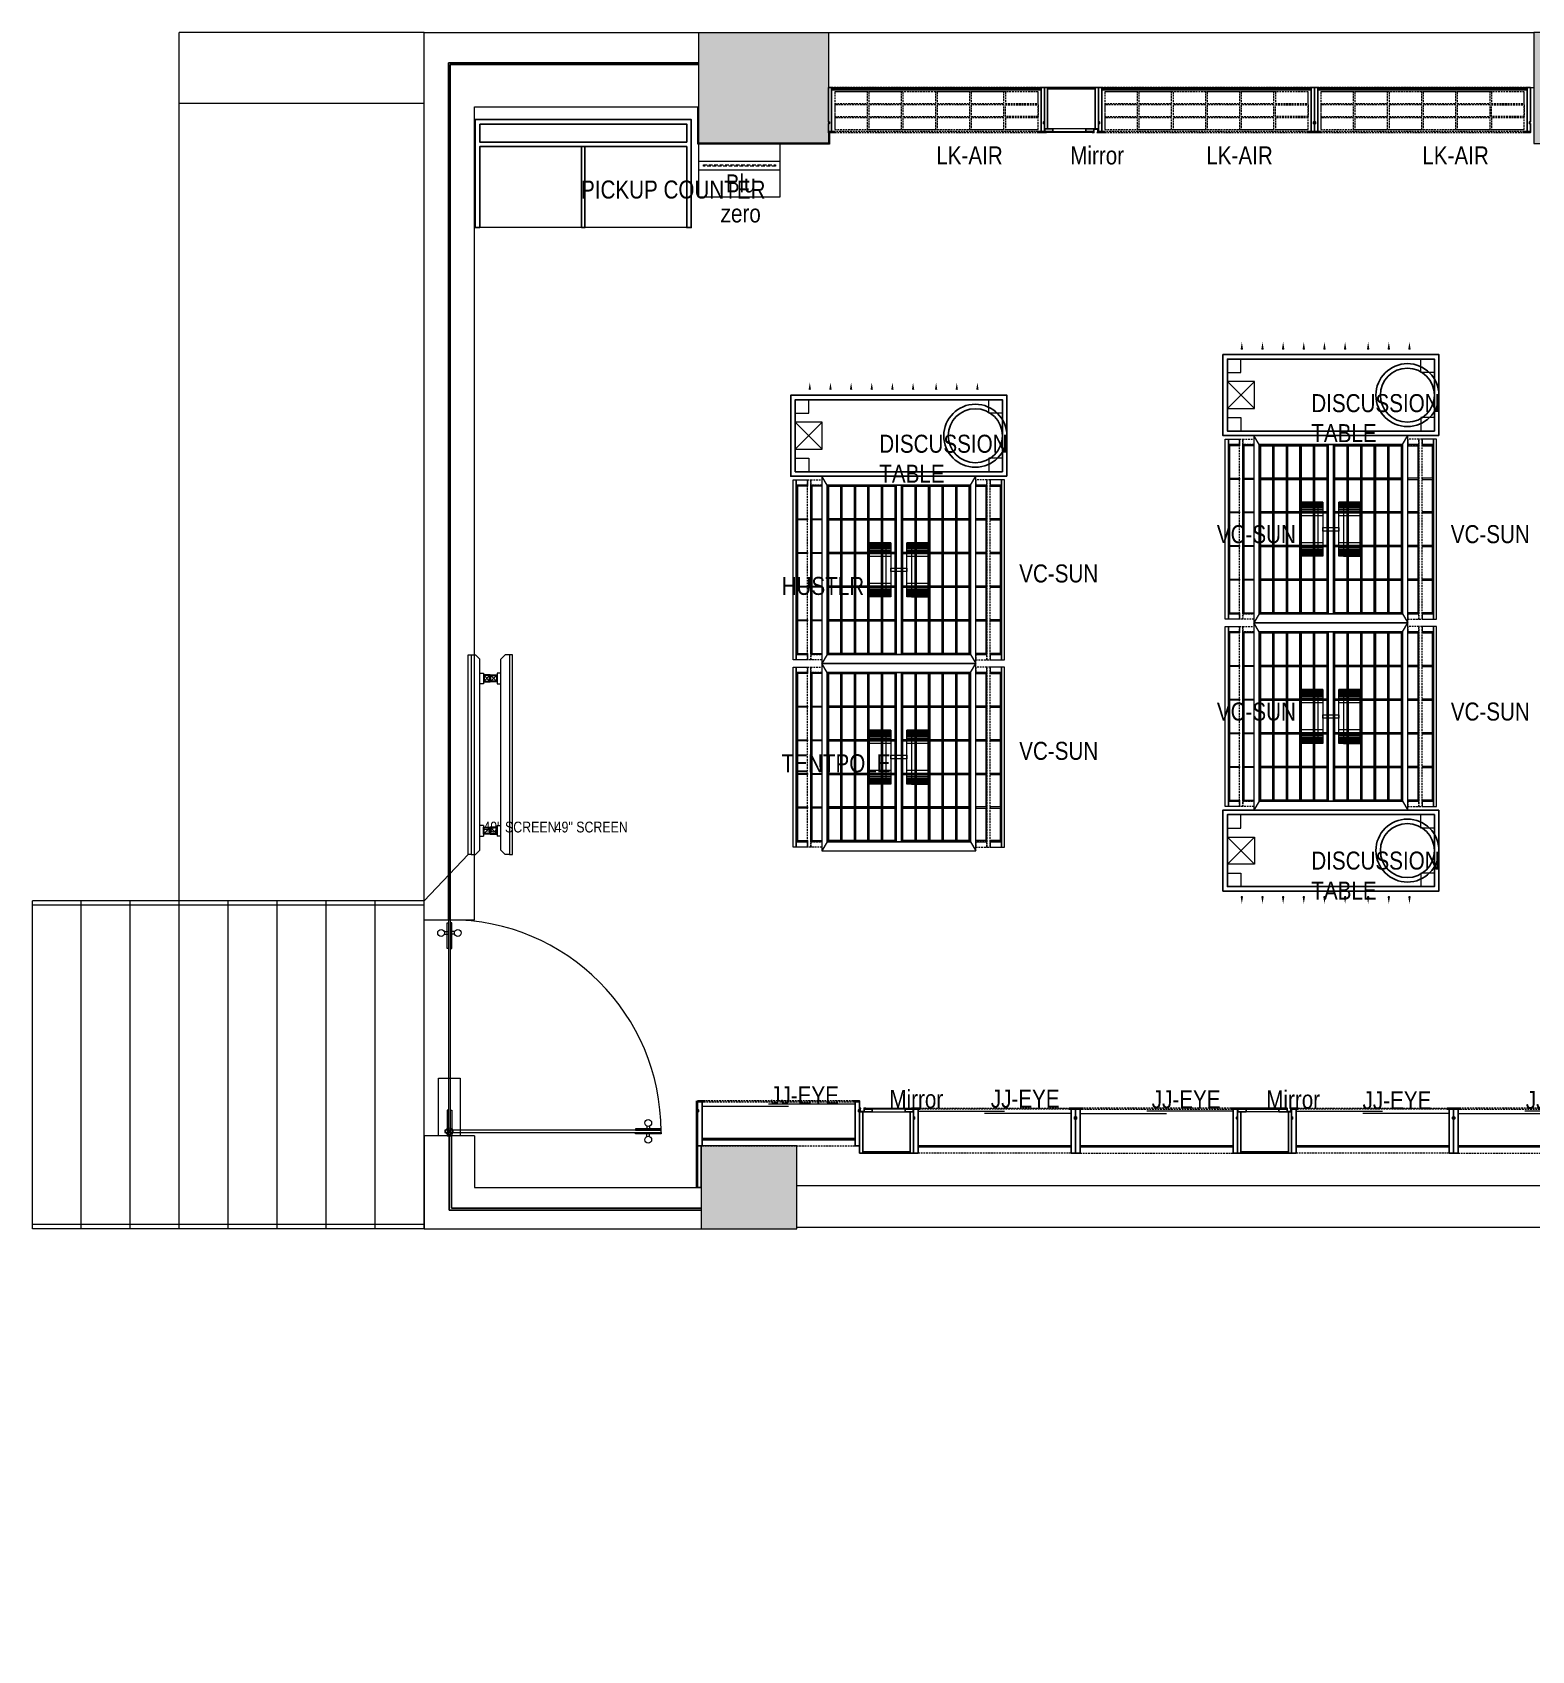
# Model space of a CAD drawing. Extents: x 4444 to 22171, y -867352 to -858363.
# Drawn here: x 4444 to 12772, y -867352 to -858363 of the extents above; entities that cross this region are included whole.
import ezdxf

# ---------------------------------------------------------------- set-up
doc = ezdxf.new("R2010")
doc.units = 0
doc.header["$LTSCALE"] = 40
doc.header["$MEASUREMENT"] = 0
for name, pattern in [('a_p6_plan_L18$0$HIDDEN', [0.375, 0.25, -0.125]), ('ACAD_ISO03W100', [30, 12, -18]), ('AUSGEZOGEN', [0]), ('D10_DASHED', [0.75, 0.5, -0.25]), ('HIDDEN2', [0.1875, 0.125, -0.0625])]:
    doc.linetypes.add(name, pattern=pattern)
for name, color, linetype, lineweight in [('A-WALL-MASY', 1, 'Continuous', 9), ('Column', 243, 'Continuous', 9), ('Column hatch', 8, 'Continuous', 9), ('dimensions', 149, 'Continuous', 5), ('door', 36, 'Continuous', 15), ('Floor-Unit', 1, 'Continuous', 13), ('Glass-FrontGlazing', 150, 'Continuous', 20), ('LENS_FURNITURE', 13, 'Continuous', 9), ('LENS_GLASS', 4, 'Continuous', 5), ('LENS_HATCH', 251, 'Continuous', 5), ('LENS_PARTITION', 21, 'Continuous', 25), ('LENS_TEXT', 31, 'HIDDEN2', 5), ('LN-DIMENSION', 252, 'Continuous', 5), ('LN-ELEVATION-1', 81, 'Continuous', 25), ('LN-ELEVATION-2', 103, 'Continuous', 20), ('LN-ELEVATION-3', 125, 'a_p6_plan_L18$0$HIDDEN', 18), ('LN-ELEVATION-4', 145, 'Continuous', 13), ('LN-ELEVATION-5', 167, 'Continuous', 5), ('Mirror', 4, 'Continuous', 15), ('Steps', 4, 'Continuous', 9), ('text', 7, 'AUSGEZOGEN', 13), ('TV', 3, 'Continuous', 18)]:
    doc.layers.add(name, color=color, linetype=linetype, lineweight=lineweight)
doc.layers.add('GLASS FACADE', color=4, linetype='Continuous')
doc.styles.get("Standard").update_dxf_attribs({"font": 'ARIALN.TTF'})

# ---------------------------------------------------------------- blocks, each defined once
blk = doc.blocks.new('*U28')
at = {"layer": 'door'}
for p, q in [((547486.2, 1778568.1), (547486.2, 1779150.2)), ((547513.7, 1779150.2), (547486.2, 1779150.2)), ((547513.7, 1779150.2), (547513.7, 1778568.1)), ((547451.8, 1778568.1), (547483.9, 1778568.1)), ((547451.8, 1778563.5), (547451.8, 1778568.1)), ((547483.9, 1778538.3), (547483.9, 1778568.1)), ((547513.7, 1778568.1), (547486.2, 1778568.1)), ((548102.7, 1778568.1), (548070.6, 1778568.1)), ((548070.6, 1778538.3), (548070.6, 1778568.1)), ((548102.7, 1778563.5), (548102.7, 1778568.1)), ((547447.3, 1778563.5), (547451.8, 1778563.5)), ((547447.3, 1778489.2), (547447.3, 1778563.5)), ((547447.3, 1778489.2), (547451.8, 1778489.2)), ((547451.8, 1778484.6), (547451.8, 1778489.2)), ((547451.8, 1778484.6), (547493.1, 1778484.6)), ((547483.9, 1778538.3), (547493.1, 1778538.3)), ((547493.1, 1778484.6), (547493.1, 1778538.3)), ((548061.4, 1778484.6), (548061.4, 1778538.3)), ((548070.6, 1778538.3), (548061.4, 1778538.3)), ((548102.7, 1778484.6), (548061.4, 1778484.6)), ((548107.3, 1778563.5), (548102.7, 1778563.5)), ((548102.7, 1778484.6), (548102.7, 1778489.2)), ((548107.3, 1778489.2), (548102.7, 1778489.2)), ((548107.3, 1778489.2), (548107.3, 1778563.5))]:
    blk.add_line(p, q, dxfattribs=at)
at = {"layer": 'door', "color": 7, "linetype": 'HIDDEN2', "extrusion": (0, 0, -1)}
blk.add_ellipse((547486.2, 1778568.1), major_axis=(582.1, 0), ratio=1, start_param=-1.570791, end_param=0.051209, dxfattribs=at)
blk = doc.blocks.new('G-Door')
at = {"layer": 'LENS_GLASS'}
for p, q in [((-47.6, 977.2), (-27.6, 977.2)), ((-47.6, 964.1), (-27.6, 964.1)), ((3, 977.2), (-17.1, 977.2)), ((3, 964.1), (-17.1, 964.1)), ((-992.3, 30.6), (-992.3, 10.5)), ((-992.3, -20), (-992.3, 0)), ((-979.2, 30.6), (-979.2, 10.5)), ((-979.2, -20), (-979.2, 0)), ((-27.6, 0), (-17.1, 10.5))]:
    blk.add_line(p, q, dxfattribs=at)
for points in [[(-27.6, 908.3), (-27.6, 1032.9), (-34.1, 1032.9), (-34.1, 908.3)], [(-17.1, -17.1), (-17.1, 1032.9), (-27.6, 1032.9), (-27.6, -17.1)], [(-17.1, 908.3), (-17.1, 1032.9), (-10.5, 1032.9), (-10.5, 908.3)], [(0, 10.5), (-1050, 10.5), (-1050, 0), (0, 0)], [(-1034.3, 10.5), (-909.6, 10.5), (-909.6, 17.1), (-1034.3, 17.1)], [(-1034.3, 0), (-909.6, 0), (-909.6, -6.6), (-1034.3, -6.6)], [(-281.3, 58), (-1.3, 58), (-1.3, -47.5), (-281.3, -47.5)], [(-1.3, 10.5), (-125.9, 10.5), (-125.9, 17.1), (-1.3, 17.1)], [(-1.3, 0), (-125.9, 0), (-125.9, -6.6), (-1.3, -6.6)]]:
    blk.add_lwpolyline(points, close=True, dxfattribs=at)
for centre, radius in [((-62.9, 970.6), 16.6), ((18.3, 970.6), 16.6), ((-985.7, 45.8), 16.6), ((-22.3, 3.9), 17.3), ((-985.7, -35.3), 16.6)]:
    blk.add_circle(centre, radius, dxfattribs=at)
blk.add_arc((-22.3, 5.2), 1027.7, 89.99999, 179.99954, dxfattribs=at)
blk = doc.blocks.new('awefqwf')
at = {"layer": 'Column hatch'}
h = blk.add_hatch(color=7, dxfattribs=at)
h.paths.add_polyline_path([(-4403, -8989), (-3393, -8989), (-3393, -8439), (-4403, -8439)])
h.paths.add_polyline_path([(-377, -4885), (0, -4885), (0, -4436), (-377, -4436)])
h.paths.add_polyline_path([(-684, -443), (0, -443), (0, 0), (-684, 0)])
h.paths.add_polyline_path([(-4254, -582), (-3474, -582), (-3474, 0), (-4254, 0)])
h.paths.add_polyline_path([(-9029, -617), (-8338, -617), (-8338, 0), (-9029, 0)])
h.paths.add_polyline_path([(-13667, -615), (-12948, -615), (-12948, 0), (-13667, 0)])
h.paths.add_polyline_path([(-13655, -6646), (-13124, -6646), (-13124, -6185), (-13655, -6185)])
at = {"layer": 'A-WALL-MASY'}
for p, q in [((-15194, 0), (-9029, 0)), ((-8338, 0), (-4254, 0)), ((-3474, 0), (-684, 0)), ((-15194, -4929), (-15194, 0)), ((-3474, -230), (-684, -230)), ((-12948, -307), (-9029, -307)), ((-8338, -286), (-4254, -286)), ((-14914, -4929), (-14914, -414)), ((-14914, -414), (-13667, -414)), ((-177, -443), (-177, -4436)), ((0, -443), (0, -4436)), ((-15194, -4929), (-14914, -4929)), ((-230, -8759), (-230, -4885)), ((0, -8989), (0, -4885)), ((-15194, -6130), (-15194, -6646)), ((-14914, -6130), (-15194, -6130)), ((-14914, -6130), (-14914, -6416)), ((-8753, -6406), (-8753, -6225)), ((-8753, -6225), (-6025, -6225)), ((-6025, -6225), (-6025, -6911)), ((-4375, -6911), (-4375, -6225)), ((-4375, -6225), (-4275, -6225)), ((-4275, -6225), (-4275, -7019)), ((-3615, -8439), (-3615, -6225)), ((-3615, -6225), (-3393, -6225)), ((-3393, -6225), (-3393, -8439)), ((-14914, -6416), (-13655, -6416)), ((-13124, -6406), (-8753, -6406)), ((-8523, -6636), (-8523, -6455)), ((-8523, -6455), (-6255, -6455)), ((-6255, -6455), (-6255, -7141)), ((-15194, -6646), (-13655, -6646)), ((-13124, -6636), (-8523, -6636)), ((-6025, -6911), (-4375, -6911)), ((-4275, -7019), (-4920, -7019)), ((-4920, -7019), (-4920, -8776)), ((-6255, -7141), (-5150, -7141)), ((-5150, -7141), (-5150, -8989)), ((-4920, -8776), (-4403, -8776)), ((-3393, -8759), (-230, -8759)), ((-5150, -8989), (-4403, -8989)), ((-3393, -8989), (0, -8989))]:
    blk.add_line(p, q, dxfattribs=at)
at = {"layer": 'Column'}
for p, q in [((-3474, -582), (-3474, -230)), ((-4254, -286), (-4254, -582)), ((-4254, -582), (-3474, -582))]:
    blk.add_line(p, q, dxfattribs=at)
for points in [[(-8338, 0), (-9029, 0), (-9029, -617), (-8338, -617)], [(-3474, -582), (-4254, -582), (-4254, 0), (-3474, 0)], [(-684, 0), (0, 0), (0, -443), (-684, -443)], [(-12948, -615), (-13667, -615), (-13667, 0), (-12948, 0)], [(-377, -4436), (0, -4436), (0, -4885), (-377, -4885)], [(-13124, -6185), (-13655, -6185), (-13655, -6646), (-13124, -6646)], [(-4403, -8439), (-3393, -8439), (-3393, -8989), (-4403, -8989)]]:
    blk.add_lwpolyline(points, close=True, dxfattribs=at)
at = {"layer": 'GLASS FACADE'}
for p, q in [((-15059, -4929), (-15059, -168.7)), ((-15059, -168.7), (-13667, -168.7)), ((-15049, -4929), (-15049, -178.7)), ((-15049, -178.7), (-13667, -178.7)), ((-15054, -6130), (-15054, -6543)), ((-15042, -6130), (-15042, -6531)), ((-15054, -6543), (-13655, -6543)), ((-15042, -6531), (-13655, -6531))]:
    blk.add_line(p, q, dxfattribs=at)
at = {"layer": 'Steps'}
for p, q in [((-15194, 0), (-16554, 0)), ((-16554, -395), (-16554, 0)), ((-15194, -395), (-16554, -395)), ((-16554, -4824), (-16554, -395)), ((-15194, -4824), (-17370, -4824)), ((-17370, -6646), (-17370, -4824)), ((-15194, -4849), (-17370, -4849)), ((-17098, -6646), (-17098, -4824)), ((-16826, -6646), (-16826, -4824)), ((-16554, -6646), (-16554, -4824)), ((-16282, -6646), (-16282, -4824)), ((-16010, -6646), (-16010, -4824)), ((-15738, -6646), (-15738, -4824)), ((-15466, -6646), (-15466, -4824)), ((-15194, -6646), (-15194, -4824)), ((-15194, -6621), (-17370, -6621)), ((-15194, -6646), (-17370, -6646))]:
    blk.add_line(p, q, dxfattribs=at)
at = {"layer": 'door', "rotation": 180}
blk.add_blockref('*U28', (543832.3, 1772259.6, 0), dxfattribs=at)
at = {"layer": 'Glass-FrontGlazing', "xscale": 1.143809523777058, "yscale": 1.143809523777058, "zscale": 1.143809523777058, "rotation": 270.0000221812686}
blk.add_blockref('G-Door', (-15059, -6130, 0), dxfattribs=at)
at = {"layer": 'text', "insert": (-4378.9, -7646.8), "char_height": 87.973, "width": 499.156, "attachment_point": 1}
blk.add_mtext('EXISTING TOILET', dxfattribs=at)
blk = doc.blocks.new('D-Table-1200')
at = {"layer": 'LN-ELEVATION-1', "linetype": 'ByBlock'}
for p, q in [((-1094.5, -480.3), (-1094.5, -479)), ((-979.8, -480.3), (-979.8, -479)), ((-865.1, -480.3), (-865.1, -479)), ((-750.4, -480.3), (-750.4, -479)), ((-635.6, -480.3), (-635.6, -479)), ((-520.9, -480.3), (-520.9, -479)), ((-392.9, -480.3), (-392.9, -479)), ((-278.1, -480.3), (-278.1, -479)), ((-163.4, -480.3), (-163.4, -479))]:
    blk.add_line(p, q, dxfattribs=at)
for points in [[(0, 0), (-1200, 0), (-1200, -450), (0, -450)], [(-25, -25), (-1175, -25), (-1175, -425), (-25, -425)]]:
    blk.add_lwpolyline(points, close=True, dxfattribs=at)
for radius in [175, 150]:
    blk.add_circle((-175, -225), radius, dxfattribs=at)
for points in [[(-1087.9, -480.3), (-1101.2, -480.3), (-1094.5, -520.3)], [(-973.1, -480.3), (-986.5, -480.3), (-979.8, -520.3)], [(-858.4, -480.3), (-871.8, -480.3), (-865.1, -520.3)], [(-743.7, -480.3), (-757, -480.3), (-750.4, -520.3)], [(-629, -480.3), (-642.3, -480.3), (-635.6, -520.3)], [(-514.2, -480.3), (-527.6, -480.3), (-520.9, -520.3)], [(-386.2, -480.3), (-399.5, -480.3), (-392.9, -520.3)], [(-271.5, -480.3), (-284.8, -480.3), (-278.1, -520.3)], [(-156.7, -480.3), (-170.1, -480.3), (-163.4, -520.3)]]:
    blk.add_solid(points, dxfattribs=at)
at = {"layer": 'LN-ELEVATION-5', "linetype": 'ByBlock'}
for p, q in [((-1025, -300), (-1175, -150)), ((-1175, -300), (-1025, -150))]:
    blk.add_line(p, q, dxfattribs=at)
for points in [[(-1100, -25), (-1175, -25), (-1175, -100), (-1100, -100)], [(-100, -25), (-25, -25), (-25, -100), (-100, -100)], [(-1025, -300), (-1175, -300), (-1175, -150), (-1025, -150)], [(-1100, -425), (-1175, -425), (-1175, -350), (-1100, -350)], [(-100, -425), (-25, -425), (-25, -350), (-100, -350)]]:
    blk.add_lwpolyline(points, close=True, dxfattribs=at)
blk = doc.blocks.new('blu zero rack details')
at = {"layer": 'LENS_FURNITURE', "color": 1}
for points in [[(86206.7, 120883.4), (86206.7, 120433.4), (85906.7, 120433.4), (85906.7, 120883.4)], [(86106.7, 120883.4), (86106.7, 120433.4), (86056.7, 120433.4), (86056.7, 120883.4)]]:
    blk.add_lwpolyline(points, close=True, dxfattribs=at)
at = {"layer": 'LENS_FURNITURE', "color": 1, "linetype": 'D10_DASHED'}
blk.add_lwpolyline([(86085.7, 120858.4), (86085.7, 120458.4), (86077.7, 120458.4), (86077.7, 120858.4)], close=True, dxfattribs=at)
blk = doc.blocks.new('GFCHGFD')
at = {"layer": 'LN-ELEVATION-1'}
for points in [[(-144.2, 105.2), (-126.2, 105.2), (-126.2, -123.8), (-144.2, -123.8)], [(-126.2, 99.2), (137.8, 99.2), (137.8, 105.2), (-126.2, 105.2)], [(155.8, 105.2), (137.8, 105.2), (137.8, -123.8), (155.8, -123.8)], [(-97.2, -137.8), (-97.2, -123.8), (-142.2, -123.8), (-142.2, -144.8), (-133.2, -144.8), (-133.2, -143.3), (-140.7, -143.3), (-140.7, -137.8)], [(85.8, -137.8), (85.8, -123.8), (130.8, -123.8), (130.8, -144.8), (121.8, -144.8), (121.8, -143.3), (129.3, -143.3), (129.3, -137.8)], [(147.8, -144.8), (147.8, -143.3), (152.3, -143.3), (152.3, -125.3), (130.8, -125.3), (130.8, -123.8), (153.8, -123.8), (153.8, -144.8)]]:
    blk.add_lwpolyline(points, close=True, dxfattribs=at)
at = {"layer": 'LN-ELEVATION-2'}
blk.add_lwpolyline([(-97.2, -137.8), (85.8, -137.8), (85.8, -123.8), (-97.2, -123.8)], close=True, dxfattribs=at)
at = {"layer": 'LN-ELEVATION-4'}
blk.add_line((121.8, -144.8), (-133.2, -144.8), dxfattribs=at)
at = {"layer": 'Mirror'}
blk.add_lwpolyline([(-140.7, -137.8), (129.3, -137.8), (129.3, -143.3), (-140.7, -143.3)], close=True, dxfattribs=at)
blk = doc.blocks.new('12MM VC PLAN')
at = {"layer": 'LN-ELEVATION-1'}
for points in [[(-1200, 250), (-1200, 60), (-1194, 60), (-1194, 50), (-1200, 50), (-1200, 6), (-1182, 6), (-1182, 250)], [(-18, 238), (-1182, 238), (-1182, 244), (-18, 244)], [(0, 250), (0, 60), (-6, 60), (-6, 50), (0, 50), (0, 6), (-18, 6), (-18, 250)], [(-1165, 6), (-1165, 0), (-1200, 0), (-1200, 6)], [(-35, 6), (-35, 0), (0, 0), (0, 6)]]:
    blk.add_lwpolyline(points, close=True, dxfattribs=at)
at = {"layer": 'LN-ELEVATION-3'}
for p, q in [((-1182, 250), (-18, 250)), ((-1165, 6), (-35, 6)), ((-35, 0), (-1165, 0))]:
    blk.add_line(p, q, dxfattribs=at)
for points in [[(-1165, 226), (-35, 226), (-35, 18), (-1165, 18)], [(-1165, 226), (-983.3, 226), (-983.3, 162), (-1165, 162)], [(-975.3, 226), (-793.7, 226), (-793.7, 162), (-975.3, 162)], [(-785.7, 226), (-604, 226), (-604, 162), (-785.7, 162)], [(-596, 226), (-414.3, 226), (-414.3, 162), (-596, 162)], [(-406.3, 226), (-224.7, 226), (-224.7, 162), (-406.3, 162)], [(-216.7, 226), (-35, 226), (-35, 162), (-216.7, 162)], [(-1165, 90), (-983.3, 90), (-983.3, 154), (-1165, 154)], [(-975.3, 154), (-793.7, 154), (-793.7, 90), (-975.3, 90)], [(-785.7, 154), (-604, 154), (-604, 90), (-785.7, 90)], [(-596, 154), (-414.3, 154), (-414.3, 90), (-596, 90)], [(-406.3, 154), (-224.7, 154), (-224.7, 90), (-406.3, 90)], [(-216.7, 154), (-35, 154), (-35, 90), (-216.7, 90)], [(-1165, 82), (-983.3, 82), (-983.3, 18), (-1165, 18)], [(-975.3, 82), (-793.7, 82), (-793.7, 18), (-975.3, 18)], [(-785.7, 82), (-604, 82), (-604, 18), (-785.7, 18)], [(-596, 82), (-414.3, 82), (-414.3, 18), (-596, 18)], [(-406.3, 82), (-224.7, 82), (-224.7, 18), (-406.3, 18)], [(-216.7, 82), (-35, 82), (-35, 18), (-216.7, 18)]]:
    blk.add_lwpolyline(points, close=True, dxfattribs=at)
blk = doc.blocks.new('dfbdfhq')
at = {"layer": 'LN-ELEVATION-1'}
for points in [[(-911.8, 0), (-911.8, -190), (-905.8, -190), (-905.8, -200), (-911.8, -200), (-911.8, -244), (-886.8, -244), (-886.8, 0)], [(-11.8, 0), (-11.8, -190), (-17.8, -190), (-17.8, -200), (-11.8, -200), (-11.8, -244), (-36.8, -244), (-36.8, 0)], [(-36.8, -40), (-886.8, -40), (-886.8, -34), (-36.8, -34)], [(-876.8, -244), (-876.8, -250), (-911.8, -250), (-911.8, -244)], [(-46.8, -244), (-46.8, -250), (-11.8, -250), (-11.8, -244)]]:
    blk.add_lwpolyline(points, close=True, dxfattribs=at)
at = {"layer": 'LN-ELEVATION-3'}
for p, q in [((-886.8, 0), (-36.8, 0)), ((-876.8, -244), (-46.8, -244)), ((-46.8, -250), (-876.8, -250))]:
    blk.add_line(p, q, dxfattribs=at)
at = {"layer": 'LN-ELEVATION-4', "linetype": 'ACAD_ISO03W100'}
blk.add_lwpolyline([(-886.8, -220), (-36.8, -220), (-36.8, -232), (-886.8, -232)], close=True, dxfattribs=at)
blk = doc.blocks.new('ffgd')
at = {"layer": 'LN-ELEVATION-4', "linetype": 'ACAD_ISO03W100'}
blk.add_lwpolyline([(0, 47.3), (0, -41.5), (-20, -41.5), (-20, 47.3)], close=True, dxfattribs=at)
at = {"layer": 'LN-ELEVATION-5', "linetype": 'ACAD_ISO03W100'}
for p, q in [((-159.9, 165.7), (-159.9, 47.3)), ((-159.7, 165.7), (-159.7, 47.3)), ((-159.4, 165.7), (-159.4, 47.3)), ((-159, 165.7), (-159, 47.3)), ((-158.5, 165.7), (-158.5, 47.3)), ((-157.9, 165.7), (-157.9, 47.3)), ((-157.1, 165.7), (-157.1, 47.3)), ((-156.1, 165.7), (-156.1, 47.3)), ((-154.1, 165.7), (-154.1, 47.3)), ((-151.1, 165.7), (-151.1, 47.3)), ((-146.1, 165.7), (-146.1, 47.3)), ((-141.1, 165.7), (-141.1, 47.3)), ((-135.1, 165.7), (-135.1, 47.3)), ((-128.1, 165.7), (-128.1, 47.3)), ((-120.1, 165.7), (-120.1, 47.3)), ((-111.1, 165.7), (-111.1, 47.3)), ((-102.1, 165.7), (-102.1, 47.3)), ((-85, 165.7), (-85, 47.3)), ((65, 165.7), (65, 47.3)), ((82.1, 165.7), (82.1, 47.3)), ((91.1, 165.7), (91.1, 47.3)), ((100.1, 165.7), (100.1, 47.3)), ((108.1, 165.7), (108.1, 47.3)), ((115.1, 165.7), (115.1, 47.3)), ((121.1, 165.7), (121.1, 47.3)), ((126.1, 165.7), (126.1, 47.3)), ((131.1, 165.7), (131.1, 47.3)), ((134.1, 165.7), (134.1, 47.3)), ((136.1, 165.7), (136.1, 47.3)), ((137.1, 165.7), (137.1, 47.3)), ((137.9, 165.7), (137.9, 47.3)), ((138.5, 165.7), (138.5, 47.3)), ((139, 165.7), (139, 47.3)), ((139.4, 165.7), (139.4, 47.3)), ((139.7, 165.7), (139.7, 47.3)), ((139.9, 165.7), (139.9, 47.3)), ((-159.9, -41.5), (-159.9, -159.9)), ((-159.7, -41.5), (-159.7, -159.9)), ((-159.4, -41.5), (-159.4, -159.9)), ((-159, -41.5), (-159, -159.9)), ((-158.5, -41.5), (-158.5, -159.9)), ((-157.9, -41.5), (-157.9, -159.9)), ((-157.1, -41.5), (-157.1, -159.9)), ((-156.1, -41.5), (-156.1, -159.9)), ((-154.1, -41.5), (-154.1, -159.9)), ((-151.1, -41.5), (-151.1, -159.9)), ((-146.1, -41.5), (-146.1, -159.9)), ((-141.1, -41.5), (-141.1, -159.9)), ((-135.1, -41.5), (-135.1, -159.9)), ((-128.1, -41.5), (-128.1, -159.9)), ((-120.1, -41.5), (-120.1, -159.9)), ((-111.1, -41.5), (-111.1, -159.9)), ((-102.1, -41.5), (-102.1, -159.9)), ((-85, -41.5), (-85, -159.9)), ((65, -41.5), (65, -159.9)), ((82.1, -41.5), (82.1, -159.9)), ((91.1, -41.5), (91.1, -159.9)), ((100.1, -41.5), (100.1, -159.9)), ((108.1, -41.5), (108.1, -159.9)), ((115.1, -41.5), (115.1, -159.9)), ((121.1, -41.5), (121.1, -159.9)), ((126.1, -41.5), (126.1, -159.9)), ((131.1, -41.5), (131.1, -159.9)), ((134.1, -41.5), (134.1, -159.9)), ((136.1, -41.5), (136.1, -159.9)), ((137.1, -41.5), (137.1, -159.9)), ((137.9, -41.5), (137.9, -159.9)), ((138.5, -41.5), (138.5, -159.9)), ((139, -41.5), (139, -159.9)), ((139.4, -41.5), (139.4, -159.9)), ((139.7, -41.5), (139.7, -159.9)), ((139.9, -41.5), (139.9, -159.9))]:
    blk.add_line(p, q, dxfattribs=at)
for points in [[(140, 73), (140, 165.7), (-160, 165.7), (-160, 73)], [(140, -67.1), (140, -159.9), (-160, -159.9), (-160, -67.1)]]:
    blk.add_lwpolyline(points, dxfattribs=at)
for points in [[(140, 73), (140, 47.3), (-160, 47.3), (-160, 73)], [(140, -41.5), (140, -67.1), (-160, -67.1), (-160, -41.5)]]:
    blk.add_lwpolyline(points, close=True, dxfattribs=at)
blk = doc.blocks.new('A$Cf47e29e2')
at = {"layer": 'LN-ELEVATION-1'}
for points in [[(-341.8, -6), (-341.8, 934), (453.2, 934), (453.2, -6)], [(40.7, -6), (40.7, 934), (-341.8, 934), (-341.8, -6)], [(-260.8, 747.2), (-260.8, 934), (-266.8, 934), (-266.8, 747.2)], [(-185.4, 747.2), (-185.4, 934), (-191.4, 934), (-191.4, 747.2)], [(-110.1, 747.2), (-110.1, 934), (-116.1, 934), (-116.1, 747.2)], [(-34.7, 747.2), (-34.7, 934), (-40.7, 934), (-40.7, 747.2)], [(70.7, -6), (70.7, 934), (40.7, 934), (40.7, -6)], [(70.7, -6), (70.7, 934), (453.2, 934), (453.2, -6)], [(146.1, 747.2), (146.1, 934), (152.1, 934), (152.1, 747.2)], [(221.4, 747.2), (221.4, 934), (227.4, 934), (227.4, 747.2)], [(296.8, 747.2), (296.8, 934), (302.8, 934), (302.8, 747.2)], [(372.2, 747.2), (372.2, 934), (378.2, 934), (378.2, 747.2)], [(40.7, 741.2), (40.7, 747.2), (-341.8, 747.2), (-341.8, 741.2)], [(-260.8, 560.4), (-260.8, 741.2), (-266.8, 741.2), (-266.8, 560.4)], [(-185.4, 560.4), (-185.4, 741.2), (-191.4, 741.2), (-191.4, 560.4)], [(-110.1, 560.4), (-110.1, 741.2), (-116.1, 741.2), (-116.1, 560.4)], [(-34.7, 560.4), (-34.7, 741.2), (-40.7, 741.2), (-40.7, 560.4)], [(70.7, 741.2), (70.7, 747.2), (453.2, 747.2), (453.2, 741.2)], [(146.1, 560.4), (146.1, 741.2), (152.1, 741.2), (152.1, 560.4)], [(221.4, 560.4), (221.4, 741.2), (227.4, 741.2), (227.4, 560.4)], [(296.8, 560.4), (296.8, 741.2), (302.8, 741.2), (302.8, 560.4)], [(372.2, 560.4), (372.2, 741.2), (378.2, 741.2), (378.2, 560.4)], [(40.7, 554.4), (40.7, 560.4), (-341.8, 560.4), (-341.8, 554.4)], [(-260.8, 373.6), (-260.8, 554.4), (-266.8, 554.4), (-266.8, 373.6)], [(-185.4, 373.6), (-185.4, 554.4), (-191.4, 554.4), (-191.4, 373.6)], [(-110.1, 373.6), (-110.1, 554.4), (-116.1, 554.4), (-116.1, 373.6)], [(-34.7, 373.6), (-34.7, 554.4), (-40.7, 554.4), (-40.7, 373.6)], [(70.7, 554.4), (70.7, 560.4), (453.2, 560.4), (453.2, 554.4)], [(146.1, 373.6), (146.1, 554.4), (152.1, 554.4), (152.1, 373.6)], [(221.4, 373.6), (221.4, 554.4), (227.4, 554.4), (227.4, 373.6)], [(296.8, 373.6), (296.8, 554.4), (302.8, 554.4), (302.8, 373.6)], [(372.2, 373.6), (372.2, 554.4), (378.2, 554.4), (378.2, 373.6)], [(40.7, 367.6), (40.7, 373.6), (-341.8, 373.6), (-341.8, 367.6)], [(-260.8, 186.8), (-260.8, 367.6), (-266.8, 367.6), (-266.8, 186.8)], [(-185.4, 186.8), (-185.4, 367.6), (-191.4, 367.6), (-191.4, 186.8)], [(-110.1, 186.8), (-110.1, 367.6), (-116.1, 367.6), (-116.1, 186.8)], [(-34.7, 186.8), (-34.7, 367.6), (-40.7, 367.6), (-40.7, 186.8)], [(70.7, 367.6), (70.7, 373.6), (453.2, 373.6), (453.2, 367.6)], [(146.1, 186.8), (146.1, 367.6), (152.1, 367.6), (152.1, 186.8)], [(221.4, 186.8), (221.4, 367.6), (227.4, 367.6), (227.4, 186.8)], [(296.8, 186.8), (296.8, 367.6), (302.8, 367.6), (302.8, 186.8)], [(372.2, 186.8), (372.2, 367.6), (378.2, 367.6), (378.2, 186.8)], [(40.7, 180.8), (40.7, 186.8), (-341.8, 186.8), (-341.8, 180.8)], [(-260.8, -6), (-260.8, 180.8), (-266.8, 180.8), (-266.8, -6)], [(-185.4, -6), (-185.4, 180.8), (-191.4, 180.8), (-191.4, -6)], [(-110.1, -6), (-110.1, 180.8), (-116.1, 180.8), (-116.1, -6)], [(-34.7, -6), (-34.7, 180.8), (-40.7, 180.8), (-40.7, -6)], [(70.7, 180.8), (70.7, 186.8), (453.2, 186.8), (453.2, 180.8)], [(146.1, -6), (146.1, 180.8), (152.1, 180.8), (152.1, -6)], [(221.4, -6), (221.4, 180.8), (227.4, 180.8), (227.4, -6)], [(296.8, -6), (296.8, 180.8), (302.8, 180.8), (302.8, -6)], [(372.2, -6), (372.2, 180.8), (378.2, 180.8), (378.2, -6)]]:
    blk.add_lwpolyline(points, close=True, dxfattribs=at)
for points in [[(-191.4, 928), (-335.8, 928), (-335.8, 747.2)], [(-116.1, 928), (-185.4, 928)], [(-40.7, 928), (-110.1, 928)], [(34.7, 747.2), (34.7, 928), (-34.7, 928)], [(76.7, 747.2), (76.7, 928), (146.1, 928)], [(152.1, 928), (221.4, 928)], [(227.4, 928), (296.8, 928)], [(302.8, 928), (447.2, 928), (447.2, 747.2)], [(-335.8, 741.2), (-335.8, 560.4)], [(34.7, 560.4), (34.7, 741.2)], [(76.7, 560.4), (76.7, 741.2)], [(447.2, 741.2), (447.2, 560.4)], [(-335.8, 554.4), (-335.8, 373.6)], [(34.7, 373.6), (34.7, 554.4)], [(76.7, 373.6), (76.7, 554.4)], [(447.2, 554.4), (447.2, 373.6)], [(-335.8, 367.6), (-335.8, 186.8)], [(34.7, 186.8), (34.7, 367.6)], [(76.7, 186.8), (76.7, 367.6)], [(447.2, 367.6), (447.2, 186.8)], [(-335.8, 180.8), (-335.8, 0), (-191.4, 0)], [(-34.7, 0), (34.7, 0), (34.7, 180.8)], [(146.1, 0), (76.7, 0), (76.7, 180.8)], [(447.2, 180.8), (447.2, 0), (302.8, 0)], [(-185.4, 0), (-116.1, 0)], [(-110.1, 0), (-40.7, 0)], [(221.4, 0), (152.1, 0)], [(296.8, 0), (227.4, 0)]]:
    blk.add_lwpolyline(points, dxfattribs=at)
at = {"layer": 'LN-ELEVATION-2'}
blk.add_lwpolyline([(-371.8, -56), (-371.8, 984), (483.2, 984), (483.2, -56)], close=True, dxfattribs=at)
for points in [[(-341.8, 934), (-371.8, 984)], [(453.2, 934), (483.2, 984)], [(-341.8, -6), (-371.8, -56)], [(453.2, -6), (483.2, -56)]]:
    blk.add_lwpolyline(points, dxfattribs=at)
at = {"layer": 'LN-ELEVATION-3'}
for points in [[(-433.8, -36), (-433.8, 964), (-451.8, 964), (-451.8, -36)], [(-371.8, 934), (-371.8, 964), (-433.8, 964), (-433.8, 934)], [(483.2, 934), (483.2, 964), (545.2, 964), (545.2, 934)], [(545.2, -36), (545.2, 964), (563.2, 964), (563.2, -36)], [(-371.8, -36), (-371.8, -6), (-433.8, -6), (-433.8, -36)], [(483.2, -36), (483.2, -6), (545.2, -6), (545.2, -36)]]:
    blk.add_lwpolyline(points, close=True, dxfattribs=at)
at = {"layer": 'LN-ELEVATION-4'}
for points in [[(-513.8, -36), (-513.8, 964), (-531.8, 964), (-531.8, -36)], [(-451.8, 934), (-451.8, 964), (-513.8, 964), (-513.8, 934)], [(-371.8, 928), (-371.8, 934), (-433.8, 934), (-433.8, 928)], [(-427.8, 747.2), (-427.8, 928), (-433.8, 928), (-433.8, 747.2)], [(483.2, 928), (483.2, 934), (545.2, 934), (545.2, 928)], [(539.2, 747.2), (539.2, 928), (545.2, 928), (545.2, 747.2)], [(563.2, 934), (563.2, 964), (625.2, 964), (625.2, 934)], [(625.2, -36), (625.2, 964), (643.2, 964), (643.2, -36)], [(-371.8, 741.2), (-371.8, 747.2), (-433.8, 747.2), (-433.8, 741.2)], [(-427.8, 560.4), (-427.8, 741.2), (-433.8, 741.2), (-433.8, 560.4)], [(483.2, 741.2), (483.2, 747.2), (545.2, 747.2), (545.2, 741.2)], [(539.2, 560.4), (539.2, 741.2), (545.2, 741.2), (545.2, 560.4)], [(-371.8, 554.4), (-371.8, 560.4), (-433.8, 560.4), (-433.8, 554.4)], [(-427.8, 373.6), (-427.8, 554.4), (-433.8, 554.4), (-433.8, 373.6)], [(483.2, 554.4), (483.2, 560.4), (545.2, 560.4), (545.2, 554.4)], [(539.2, 373.6), (539.2, 554.4), (545.2, 554.4), (545.2, 373.6)], [(-371.8, 367.6), (-371.8, 373.6), (-433.8, 373.6), (-433.8, 367.6)], [(-427.8, 186.8), (-427.8, 367.6), (-433.8, 367.6), (-433.8, 186.8)], [(483.2, 367.6), (483.2, 373.6), (545.2, 373.6), (545.2, 367.6)], [(539.2, 186.8), (539.2, 367.6), (545.2, 367.6), (545.2, 186.8)], [(-371.8, 180.8), (-371.8, 186.8), (-433.8, 186.8), (-433.8, 180.8)], [(-427.8, 0), (-427.8, 180.8), (-433.8, 180.8), (-433.8, 0)], [(483.2, 180.8), (483.2, 186.8), (545.2, 186.8), (545.2, 180.8)], [(539.2, 0), (539.2, 180.8), (545.2, 180.8), (545.2, 0)], [(-371.8, -6), (-371.8, 0), (-433.8, 0), (-433.8, -6)], [(483.2, -6), (483.2, 0), (545.2, 0), (545.2, -6)], [(-451.8, -36), (-451.8, -6), (-513.8, -6), (-513.8, -36)], [(563.2, -36), (563.2, -6), (625.2, -6), (625.2, -36)]]:
    blk.add_lwpolyline(points, close=True, dxfattribs=at)
at = {"layer": 'LN-ELEVATION-5'}
for points in [[(-451.8, 928), (-451.8, 934), (-513.8, 934), (-513.8, 928)], [(-507.8, 747.2), (-507.8, 928), (-513.8, 928), (-513.8, 747.2)], [(563.2, 928), (563.2, 934), (625.2, 934), (625.2, 928)], [(619.2, 747.2), (619.2, 928), (625.2, 928), (625.2, 747.2)], [(-451.8, 741.2), (-451.8, 747.2), (-513.8, 747.2), (-513.8, 741.2)], [(-507.8, 560.4), (-507.8, 741.2), (-513.8, 741.2), (-513.8, 560.4)], [(563.2, 741.2), (563.2, 747.2), (625.2, 747.2), (625.2, 741.2)], [(619.2, 560.4), (619.2, 741.2), (625.2, 741.2), (625.2, 560.4)], [(-451.8, 554.4), (-451.8, 560.4), (-513.8, 560.4), (-513.8, 554.4)], [(-507.8, 373.6), (-507.8, 554.4), (-513.8, 554.4), (-513.8, 373.6)], [(563.2, 554.4), (563.2, 560.4), (625.2, 560.4), (625.2, 554.4)], [(619.2, 373.6), (619.2, 554.4), (625.2, 554.4), (625.2, 373.6)], [(-451.8, 367.6), (-451.8, 373.6), (-513.8, 373.6), (-513.8, 367.6)], [(-507.8, 186.8), (-507.8, 367.6), (-513.8, 367.6), (-513.8, 186.8)], [(563.2, 367.6), (563.2, 373.6), (625.2, 373.6), (625.2, 367.6)], [(619.2, 186.8), (619.2, 367.6), (625.2, 367.6), (625.2, 186.8)], [(-451.8, 180.8), (-451.8, 186.8), (-513.8, 186.8), (-513.8, 180.8)], [(-507.8, 0), (-507.8, 180.8), (-513.8, 180.8), (-513.8, 0)], [(563.2, 180.8), (563.2, 186.8), (625.2, 186.8), (625.2, 180.8)], [(619.2, 0), (619.2, 180.8), (625.2, 180.8), (625.2, 0)], [(-451.8, -6), (-451.8, 0), (-513.8, 0), (-513.8, -6)], [(563.2, -6), (563.2, 0), (625.2, 0), (625.2, -6)]]:
    blk.add_lwpolyline(points, close=True, dxfattribs=at)
at = {"layer": 'LN-DIMENSION', "xscale": -1, "rotation": 270}
blk.add_blockref('ffgd', (52.8, 474), dxfattribs=at)
blk = doc.blocks.new('49inch')
at = {"layer": 'TV'}
for p, q in [((-407.5, 119.1), (-438.1, 88.5)), ((408.1, 119.1), (438.7, 88.5)), ((438.7, 119.1), (408.1, 88.5)), ((-555.2, 40.7), (-530.8, 65.1)), ((-555.2, 16.2), (-555.2, 40.7)), ((-530.8, 65.1), (530.8, 65.1)), ((-394.1, 84.6), (-452.7, 84.6)), ((-452.7, 65.1), (-452.7, 84.6)), ((-394.1, 84.6), (-394.1, 65.1)), ((394.1, 84.6), (394.1, 65.1)), ((452.7, 84.6), (394.1, 84.6)), ((452.7, 65.1), (452.7, 84.6)), ((555.2, 40.7), (530.8, 65.1)), ((555.2, 16.2), (555.2, 40.7))]:
    blk.add_line(p, q, dxfattribs=at)
for points in [[(-442, 84.6), (-403.7, 84.6), (-403.7, 122.9), (-442, 122.9)], [(-438.1, 88.5), (-407.5, 88.5), (-407.5, 119.1), (-438.1, 119.1)], [(442.5, 84.6), (404.2, 84.6), (404.2, 122.9), (442.5, 122.9)], [(438.7, 88.5), (408.1, 88.5), (408.1, 119.1), (438.7, 119.1)], [(555.2, 0), (555.2, 16.2), (-555.2, 16.2), (-555.2, 0)]]:
    blk.add_lwpolyline(points, close=True, dxfattribs=at)
blk = doc.blocks.new('R-Table-1200')
at = {"layer": 'LN-DIMENSION'}
blk.add_lwpolyline([(-9, -600), (-575, -600), (-575, -150), (-9, -150)], close=True, dxfattribs=at)
at = {"layer": 'LN-ELEVATION-1'}
for points in [[(-575, -600), (-600, -600), (-600, 0), (600, 0), (600, -600), (575, -600), (575, -150), (-575, -150)], [(-575, -25), (575, -25), (575, -125), (-575, -125)], [(-9, -150), (9, -150), (9, -600), (-9, -600)]]:
    blk.add_lwpolyline(points, close=True, dxfattribs=at)
at = {"layer": 'LN-ELEVATION-5'}
blk.add_lwpolyline([(575, -600), (-575, -600)], dxfattribs=at)

msp = doc.modelspace()

# ---------------------------------------------------------------- linework, layer by layer
at = {"layer": 'LENS_HATCH', "color": 6}
msp.add_lwpolyline([(8146.9, -858531.7), (6754.9, -858531.7), (6754.9, -859923.7)], dxfattribs=at)
at = {"layer": 'LENS_HATCH', "color": 177}
msp.add_lwpolyline([(6619.9, -863187.1), (6864.9, -862929.9)], dxfattribs=at)
at = {"layer": 'LENS_PARTITION'}
msp.add_lwpolyline([(8138.9, -864548.1), (8158.9, -864548.1), (8158.9, -864778.6), (8138.9, -864778.6)], close=True, dxfattribs=at)
at = {"layer": 'Mirror'}
for points in [[(8871.9, -858920.1), (8871.9, -858984.1), (8140.9, -858984.1), (8140.9, -858777.1)], [(8865.9, -858920.1), (8865.9, -858978.1), (8146.9, -858978.1), (8146.9, -858777.1)], [(8132.9, -864778.6), (8132.9, -864298.1)], [(8138.9, -864778.6), (8138.9, -864298.1)]]:
    msp.add_lwpolyline(points, dxfattribs=at)

# ---------------------------------------------------------------- block references
at = {"xscale": -1, "rotation": 180}
for p in [(11601.4, -860659.1), (9201.4, -860884.6), (11601.4, -861699.1), (9201.4, -861924.6)]:
    msp.add_blockref('A$Cf47e29e2', p, dxfattribs=at)
at = {"layer": 'dimensions', "color": 3}
msp.add_blockref('awefqwf', (21813.9, -858363.1), dxfattribs=at)
at = {"layer": 'Floor-Unit', "xscale": -1}
for p in [(8865.9, -858920.1), (10365.9, -858920.1), (11565.9, -858920.1)]:
    msp.add_blockref('12MM VC PLAN', p, dxfattribs=at)
at = {"layer": 'Floor-Unit'}
for name, p in [('GFCHGFD', (10210.1, -858775.3)), ('R-Table-1200', (7504.1, -858847.4)), ('D-Table-1200', (12257.1, -862683.1))]:
    msp.add_blockref(name, p, dxfattribs=at)
for name, p, rotation in [('blu zero rack details', (129030.3, -945184.8), 89.99999999999999), ('GFCHGFD', (9194.7, -864482.9), 180), ('dfbdfhq', (9327.1, -864588.1), 180), ('dfbdfhq', (11427.1, -864588.1), 180)]:
    msp.add_blockref(name, p, dxfattribs=dict(at, rotation=rotation))
at = {"layer": 'Floor-Unit', "xscale": -1, "rotation": 180}
for name, p in [('D-Table-1200', (12257.1, -860603.1)), ('D-Table-1200', (9857.1, -860828.6)), ('dfbdfhq', (9050.7, -864548.1)), ('dfbdfhq', (11150.7, -864588.1)), ('GFCHGFD', (11283.1, -864482.9)), ('dfbdfhq', (13250.7, -864588.1))]:
    msp.add_blockref(name, p, dxfattribs=at)
at = {"layer": 'Floor-Unit', "yscale": 0.9995705467615587, "zscale": 0.9995705467615587}
for p, xscale, rotation in [((6864.9, -862374.9), -0.9995705467615587, 270), ((7110.6, -862374.9), 0.9995705467615587, 90.00000000000003)]:
    msp.add_blockref('49inch', p, dxfattribs=dict(at, xscale=xscale, rotation=rotation))

# ---------------------------------------------------------------- texts
at = {"layer": 'Floor-Unit', "color": 0, "char_height": 60, "width": 725.457, "attachment_point": 1}
for insert in [(6789.9, -862747.3), (7185.6, -862747.3)]:
    msp.add_mtext('\\pxqc,t3;49" SCREEN', dxfattribs=dict(at, insert=insert))
at = {"layer": 'LENS_TEXT', "linetype": 'Continuous', "char_height": 100, "attachment_point": 1}
for s, insert, width in [('\\pxql;LK-AIR', (9465.3, -858996.6, 0), 271.785), ('\\pxql;Mirror', (10209.3, -858996.6, 0), 271.785), ('\\pxql;LK-AIR', (10965.3, -858996.6, 0), 271.785), ('\\pxql;LK-AIR', (12165.3, -858996.6, 0), 271.785), ('\\pxqc;PICKUP COUNTER ', (7501.3, -859186.2), 1005.323), ('\\pxql;DISCUSSION TABLE', (11548.5, -860372.6), 551.363), ('\\pxql;DISCUSSION TABLE', (9148.5, -860598.1), 551.363), ('\\pxql;VC-SUN', (11023.9, -861100.4), 421.567), ('\\pxql;VC-SUN', (12323.4, -861100.4), 421.567), ('\\pxql;VC-SUN', (9925.9, -861318.7), 421.567), ('\\pxql;HUSTLR', (8606.3, -861387.9), 421.567), ('\\pxql;VC-SUN', (11023.9, -862085.7), 421.567), ('\\pxql;VC-SUN', (12323.4, -862085.7), 421.567), ('\\pxql;VC-SUN', (9925.9, -862304), 421.567), ('\\pxql;TENTPOLE', (8606.3, -862373.2), 421.567), ('\\pxql;DISCUSSION TABLE', (11548.5, -862913.5), 551.363), ('\\pxql;JJ-EYE', (8542.5, -864218, 0), 271.785), ('\\pxql;Mirror', (9204.7, -864238.3, 0), 271.785), ('\\pxql;JJ-EYE', (9768.1, -864236, 0), 271.785), ('\\pxql;JJ-EYE', (10662.1, -864239.4, 0), 271.785), ('\\pxql;Mirror', (11298.3, -864240.5, 0), 271.785), ('\\pxql;JJ-EYE', (11833.4, -864244.7, 0), 271.785), ('\\pxql;JJ-EYE', (12740.2, -864242.6, 0), 271.785)]:
    msp.add_mtext(s, dxfattribs=dict(at, insert=insert, width=width))
at = {"layer": 'LENS_TEXT', "insert": (8200.2, -859152.1), "char_height": 100, "width": 357.25, "attachment_point": 1}
msp.add_mtext('\\pxqc,t8;Blu zero', dxfattribs=at)

doc.saveas('drawing.dxf')
